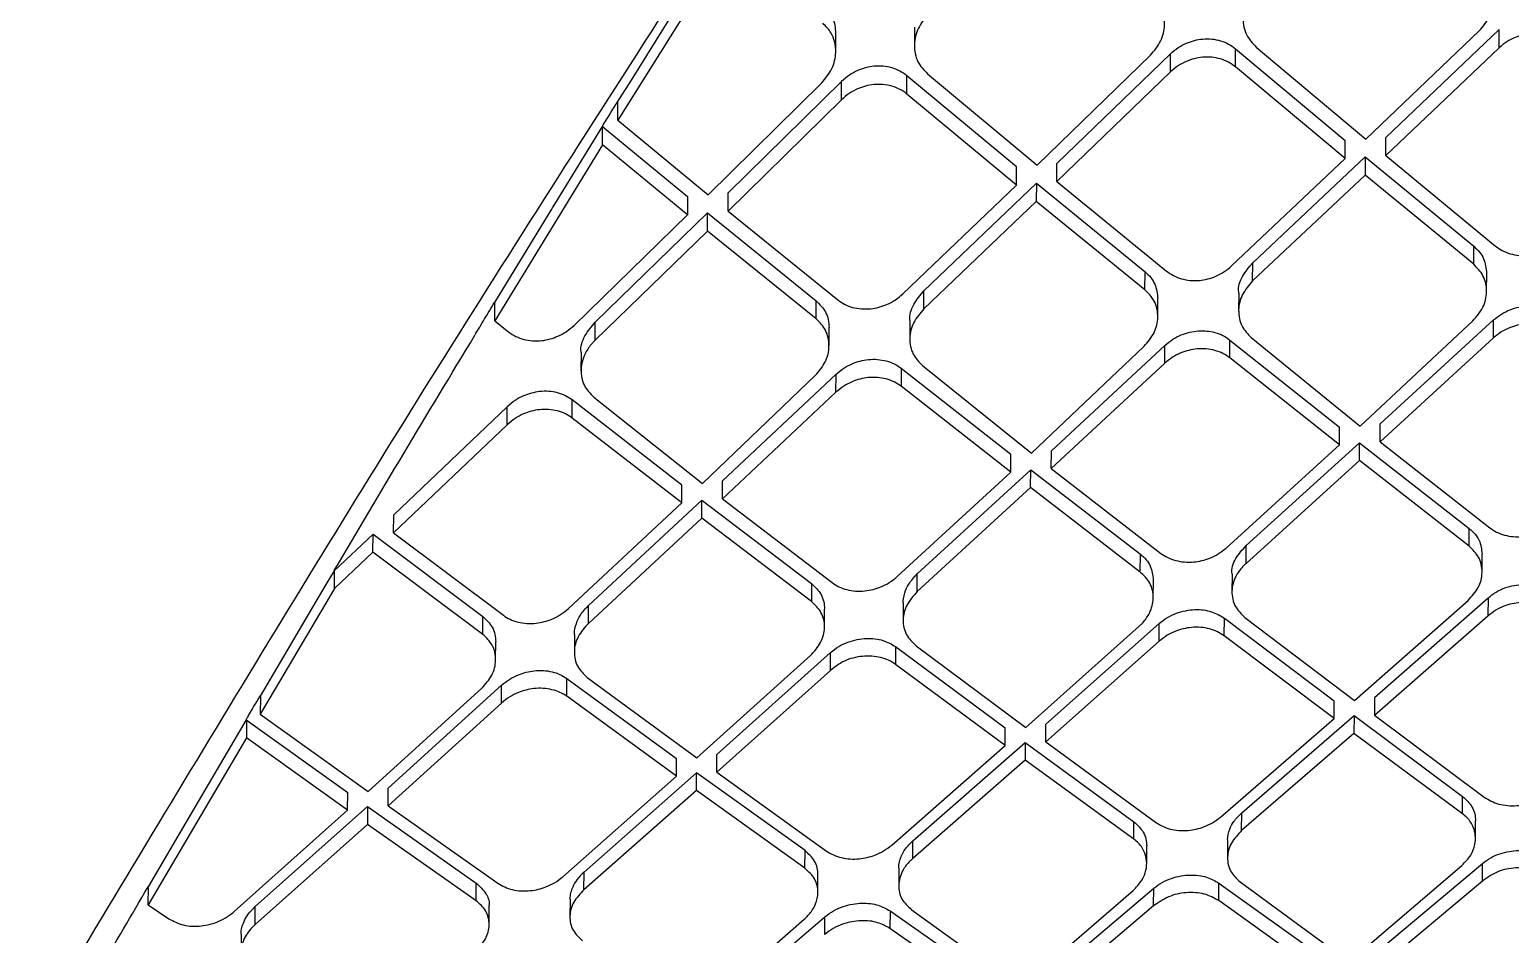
# Model space of a CAD drawing. Extents: x 943 to 1030, y 781 to 934.
# Drawn here: x 1005.079 to 1006.687, y 878.779 to 879.762 of the extents above; entities that cross this region are included whole.
import ezdxf

# ---------------------------------------------------------------- set-up
doc = ezdxf.new("R2010")
doc.units = 0
doc.header["$MEASUREMENT"] = 0
doc.layers.add('1', color=4, linetype='Continuous')

# ---------------------------------------------------------------- blocks, each defined once
blk = doc.blocks.new('AIRA')
at = {"layer": '1', "color": 3, "linetype": 'Continuous', "lineweight": 25}
for p, q in [((62.6167, 76.6195), (62.5405, 76.498)), ((62.5533, 76.5385), (62.6006, 76.6141)), ((62.7771, 76.5726), (62.7772, 76.5926)), ((62.8626, 76.5989), (62.8625, 76.579)), ((63.3528, 76.4775), (63.476, 76.595)), ((63.3745, 76.4792), (63.4978, 76.5964)), ((63.4977, 76.5766), (63.4977, 76.5963)), ((63.0174, 76.451), (63.1407, 76.5701)), ((63.1406, 76.5503), (63.1407, 76.5701)), ((63.2113, 76.5558), (63.2114, 76.5756)), ((63.2114, 76.5756), (63.3305, 76.4759)), ((63.2337, 76.5774), (63.3528, 76.4775)), ((63.4977, 76.5766), (63.3744, 76.4595)), ((62.9957, 76.4491), (63.1189, 76.5685)), ((63.3304, 76.4562), (63.2113, 76.5558)), ((62.5482, 76.5302), (62.5533, 76.5385)), ((62.6385, 76.417), (62.7618, 76.5383)), ((62.7835, 76.54), (62.6603, 76.4191)), ((62.7835, 76.5202), (62.7835, 76.54)), ((62.8542, 76.5264), (62.8543, 76.5463)), ((62.9734, 76.4473), (62.8543, 76.5463)), ((62.8766, 76.5484), (62.9957, 76.4491)), ((63.1406, 76.5503), (63.0173, 76.4313)), ((62.5406, 76.5181), (62.5481, 76.5302)), ((62.9733, 76.4275), (62.8542, 76.5264)), ((62.5405, 76.498), (62.5406, 76.518)), ((62.7835, 76.5202), (62.6602, 76.3993)), ((62.4719, 76.4067), (62.5239, 76.491)), ((62.5237, 76.4911), (62.6162, 76.4149)), ((62.5237, 76.4711), (62.5238, 76.491)), ((62.5405, 76.498), (62.6385, 76.417)), ((63.3304, 76.4562), (63.3305, 76.4759)), ((63.3744, 76.4595), (63.3745, 76.4792)), ((62.5237, 76.4711), (62.4068, 76.28)), ((62.6162, 76.3951), (62.5237, 76.4711)), ((63.23, 76.3429), (63.3521, 76.458)), ((63.3521, 76.4579), (63.352, 76.4383)), ((63.3521, 76.458), (63.4701, 76.361)), ((63.3744, 76.4595), (63.4935, 76.3613)), ((62.9733, 76.4275), (62.9734, 76.4473)), ((63.0173, 76.4313), (63.0174, 76.451)), ((63.2071, 76.3397), (63.3304, 76.4562)), ((62.85, 76.3093), (62.9733, 76.4275)), ((62.8729, 76.3127), (62.995, 76.4295)), ((62.995, 76.4295), (62.9949, 76.4098)), ((62.995, 76.4295), (63.113, 76.3334)), ((63.0173, 76.4313), (63.1364, 76.334)), ((63.352, 76.4383), (63.2299, 76.3233)), ((63.47, 76.3414), (63.352, 76.4383)), ((62.6162, 76.4149), (62.6162, 76.3951)), ((62.6602, 76.3993), (62.6603, 76.4191)), ((62.9949, 76.4098), (62.8728, 76.293)), ((63.1129, 76.3138), (62.9949, 76.4098)), ((62.4459, 76.3641), (62.4687, 76.4014)), ((62.4687, 76.4014), (62.4696, 76.4028)), ((62.4696, 76.4028), (62.4719, 76.4066)), ((62.4929, 76.275), (62.6162, 76.3951)), ((62.5158, 76.2787), (62.6379, 76.3972)), ((62.6378, 76.3774), (62.6379, 76.3972)), ((62.6379, 76.3972), (62.7558, 76.3019)), ((62.6602, 76.3993), (62.7793, 76.3028)), ((62.6378, 76.3774), (62.5157, 76.259)), ((62.7557, 76.2823), (62.6378, 76.3774)), ((62.4069, 76.2998), (62.4459, 76.3641)), ((63.47, 76.3414), (63.4701, 76.361)), ((63.1129, 76.3138), (63.113, 76.3334)), ((63.2299, 76.3233), (63.23, 76.3429)), ((63.484, 76.3122), (63.4841, 76.3317)), ((62.8728, 76.293), (62.8729, 76.3127)), ((62.4068, 76.28), (62.4069, 76.2998)), ((62.7557, 76.2823), (62.7558, 76.3019)), ((63.1269, 76.2846), (63.127, 76.3042)), ((63.2148, 76.3102), (63.2147, 76.2907)), ((63.3684, 76.1681), (63.4916, 76.281)), ((63.4915, 76.2615), (63.4916, 76.281)), ((62.4068, 76.28), (62.4221, 76.2678)), ((62.5157, 76.259), (62.5158, 76.2787)), ((62.7698, 76.2532), (62.7699, 76.2728)), ((62.8577, 76.2798), (62.8576, 76.2602)), ((63.3467, 76.1657), (63.4691, 76.2802)), ((62.9896, 76.1364), (63.112, 76.2524)), ((63.0113, 76.139), (63.1345, 76.2534)), ((63.1344, 76.2339), (63.1345, 76.2534)), ((63.2052, 76.2397), (63.2053, 76.2592)), ((63.2053, 76.2592), (63.3244, 76.1647)), ((63.2284, 76.2619), (63.3467, 76.1657)), ((63.4915, 76.2615), (63.3683, 76.1487)), ((62.5005, 76.2455), (62.5004, 76.2259)), ((63.1344, 76.2339), (63.0112, 76.1195)), ((63.3243, 76.1453), (63.2052, 76.2397)), ((62.6324, 76.1032), (62.7549, 76.2207)), ((62.6542, 76.1061), (62.7774, 76.222)), ((62.7773, 76.2024), (62.7774, 76.222)), ((62.8481, 76.2285), (62.9673, 76.1351)), ((62.8481, 76.2285), (62.8481, 76.209)), ((62.8713, 76.2315), (62.9896, 76.1364)), ((62.7773, 76.2024), (62.6541, 76.0866)), ((62.9672, 76.1157), (62.8481, 76.209)), ((62.4203, 76.1868), (62.297, 76.0694)), ((62.4202, 76.1672), (62.4203, 76.1868)), ((62.4909, 76.1744), (62.491, 76.1941)), ((62.6101, 76.1017), (62.491, 76.1941)), ((62.5142, 76.1972), (62.6324, 76.1032)), ((62.61, 76.0822), (62.4909, 76.1744)), ((63.3683, 76.1487), (63.3684, 76.1681)), ((62.4202, 76.1672), (62.2969, 76.0499)), ((63.3243, 76.1453), (63.3244, 76.1647)), ((63.0112, 76.1195), (63.0113, 76.139)), ((63.2011, 76.0333), (63.3243, 76.1453)), ((63.2228, 76.036), (63.346, 76.1477)), ((63.3459, 76.1283), (63.346, 76.1476)), ((63.346, 76.1477), (63.4651, 76.0546)), ((63.3683, 76.1487), (63.4874, 76.0553)), ((62.9672, 76.1157), (62.9673, 76.1351)), ((63.3459, 76.1283), (63.2227, 76.0166)), ((63.465, 76.0353), (63.3459, 76.1283)), ((62.6541, 76.0866), (62.6542, 76.1061)), ((62.8439, 76.0023), (62.9672, 76.1157)), ((62.8657, 76.0053), (62.9889, 76.1183)), ((62.9888, 76.0989), (62.9889, 76.1183)), ((62.9889, 76.1183), (63.108, 76.0265)), ((63.0112, 76.1195), (63.1303, 76.0274)), ((62.61, 76.0822), (62.6101, 76.1017)), ((62.9888, 76.0989), (62.8656, 75.9859)), ((63.1079, 76.0072), (62.9888, 76.0989)), ((62.4868, 75.9675), (62.6101, 76.0822)), ((62.5085, 75.9708), (62.6318, 76.0851)), ((62.6317, 76.0657), (62.6318, 76.0851)), ((62.6318, 76.0851), (62.7509, 75.9946)), ((62.6541, 76.0866), (62.7732, 75.9957)), ((62.2969, 76.0499), (62.297, 76.0694)), ((62.6317, 76.0657), (62.5084, 75.9514)), ((62.7508, 75.9752), (62.6317, 76.0657)), ((62.2324, 76.0085), (62.2746, 76.0483)), ((62.2745, 76.0287), (62.2746, 76.0483)), ((62.2746, 76.0483), (62.3938, 75.9589)), ((62.2969, 76.0499), (62.4161, 75.9602)), ((63.465, 76.0353), (63.4651, 76.0546)), ((62.2745, 76.0287), (62.2327, 75.9894)), ((62.3937, 75.9395), (62.2745, 76.0287)), ((63.1079, 76.0072), (63.108, 76.0265)), ((63.2227, 76.0166), (63.2228, 76.036)), ((63.4791, 76.0074), (63.4792, 76.0267)), ((62.2238, 75.9937), (62.2326, 76.0085)), ((62.2327, 75.9894), (62.2328, 76.0088)), ((62.1523, 75.8725), (62.2238, 75.9936)), ((62.7509, 75.9946), (62.7508, 75.9752)), ((62.8656, 75.9859), (62.8657, 76.0053)), ((63.122, 75.9795), (63.1221, 75.9988)), ((63.2075, 76.0048), (63.2074, 75.9854)), ((62.2327, 75.9894), (62.1521, 75.853)), ((63.3406, 75.8678), (63.4639, 75.9764)), ((63.3624, 75.8708), (63.4856, 75.9791)), ((63.4856, 75.9791), (63.4855, 75.9598)), ((62.3937, 75.9395), (62.3938, 75.9589)), ((62.5084, 75.9514), (62.5085, 75.9708)), ((62.7649, 75.9477), (62.765, 75.967)), ((62.8504, 75.9739), (62.8503, 75.9546)), ((63.3623, 75.8516), (63.4855, 75.9598)), ((62.9835, 75.8385), (63.1067, 75.9484)), ((63.0053, 75.8418), (63.1285, 75.9513)), ((63.1284, 75.932), (63.1285, 75.9513)), ((63.1991, 75.9378), (63.1992, 75.9571)), ((63.1992, 75.9571), (63.3183, 75.8674)), ((63.2215, 75.9578), (63.3406, 75.8678)), ((62.4077, 75.9121), (62.4078, 75.9315)), ((62.4933, 75.9393), (62.4932, 75.9199)), ((62.8644, 75.9271), (62.9835, 75.8385)), ((63.1284, 75.932), (63.0052, 75.8226)), ((63.3183, 75.8482), (63.1991, 75.9378)), ((62.6264, 75.8055), (62.7496, 75.9164)), ((62.6481, 75.809), (62.7714, 75.9197)), ((62.7713, 75.9003), (62.7714, 75.9196)), ((62.8421, 75.9262), (62.842, 75.9069)), ((62.8421, 75.9262), (62.9612, 75.838)), ((62.7713, 75.9003), (62.648, 75.7898)), ((62.9611, 75.8187), (62.842, 75.9069)), ((62.2693, 75.7687), (62.3925, 75.8808)), ((62.291, 75.7726), (62.4142, 75.8843)), ((62.4141, 75.8649), (62.4142, 75.8842)), ((62.4849, 75.8722), (62.485, 75.8915)), ((62.485, 75.8916), (62.6041, 75.8047)), ((62.5072, 75.8926), (62.6264, 75.8055)), ((62.1522, 75.8724), (62.1521, 75.853)), ((62.4141, 75.8649), (62.2909, 75.7533)), ((62.604, 75.7855), (62.4849, 75.8722)), ((63.3183, 75.8482), (63.3183, 75.8674)), ((63.3624, 75.8708), (63.3623, 75.8516)), ((62.0717, 75.7353), (62.1371, 75.8467)), ((62.1368, 75.8467), (62.247, 75.7678)), ((62.137, 75.8466), (62.137, 75.8272)), ((62.1521, 75.853), (62.2693, 75.7687)), ((63.195, 75.7411), (63.3183, 75.8482)), ((63.218, 75.7455), (63.34, 75.8512)), ((63.34, 75.8512), (63.3399, 75.832)), ((63.34, 75.8512), (63.458, 75.7635)), ((63.3623, 75.8516), (63.4814, 75.7627)), ((62.9611, 75.8187), (62.9612, 75.838)), ((63.0052, 75.8226), (63.0052, 75.8418)), ((63.3399, 75.832), (63.2179, 75.7263)), ((63.4579, 75.7444), (63.3399, 75.832)), ((62.137, 75.8272), (62.0305, 75.6459)), ((62.2469, 75.7485), (62.137, 75.8272)), ((62.8379, 75.7106), (62.9611, 75.8187)), ((62.8608, 75.7153), (62.9829, 75.8221)), ((62.9829, 75.822), (62.9828, 75.8029)), ((62.9829, 75.8221), (63.1009, 75.736)), ((63.0052, 75.8226), (63.1243, 75.7354)), ((62.604, 75.7855), (62.6041, 75.8047)), ((62.648, 75.7898), (62.6481, 75.809)), ((62.9828, 75.8029), (62.8608, 75.6961)), ((63.1008, 75.7169), (62.9828, 75.8029)), ((62.4808, 75.6763), (62.604, 75.7855)), ((62.6257, 75.7891), (62.5037, 75.6813)), ((62.7438, 75.7046), (62.6257, 75.7891)), ((62.6257, 75.7699), (62.6257, 75.7891)), ((62.648, 75.7898), (62.7672, 75.7041)), ((62.2469, 75.7485), (62.247, 75.7678)), ((62.2909, 75.7533), (62.291, 75.7726)), ((62.6257, 75.7698), (62.5036, 75.6622)), ((62.7437, 75.6854), (62.6257, 75.7698)), ((62.1466, 75.6438), (62.2686, 75.7524)), ((62.2686, 75.7524), (62.2685, 75.7331)), ((62.2686, 75.7524), (62.3866, 75.6694)), ((62.2909, 75.7533), (62.4101, 75.6691)), ((63.4579, 75.7444), (63.458, 75.7635)), ((62.0306, 75.6652), (62.0717, 75.7353)), ((62.1236, 75.6384), (62.2469, 75.7485)), ((63.1008, 75.7169), (63.1009, 75.736)), ((63.2179, 75.7263), (63.218, 75.7455)), ((63.4719, 75.7176), (63.472, 75.7369)), ((62.2685, 75.7331), (62.1465, 75.6245)), ((62.3865, 75.6502), (62.2685, 75.7331)), ((62.7437, 75.6854), (62.7438, 75.7046)), ((62.8607, 75.6961), (62.8608, 75.7153)), ((63.1148, 75.6904), (63.1149, 75.7097)), ((63.2027, 75.7157), (63.2026, 75.6966)), ((62.8456, 75.6855), (62.8455, 75.6664)), ((63.3347, 75.5838), (63.4571, 75.6886)), ((63.3564, 75.5874), (63.4796, 75.6907)), ((63.4795, 75.6716), (63.4796, 75.6907)), ((62.3865, 75.6502), (62.3866, 75.6694)), ((62.5036, 75.6622), (62.5037, 75.6813)), ((62.7577, 75.6593), (62.7578, 75.6785)), ((63.1931, 75.6503), (63.1932, 75.6693)), ((63.1932, 75.6694), (63.3124, 75.5842)), ((63.2163, 75.6706), (63.3347, 75.5838)), ((63.4795, 75.6716), (63.3563, 75.5684)), ((62.0305, 75.6459), (62.0306, 75.6652)), ((62.9776, 75.5556), (63.1, 75.6612)), ((62.9993, 75.5595), (63.1225, 75.6637)), ((63.1224, 75.6446), (63.1225, 75.6637)), ((62.0305, 75.6459), (62.0529, 75.6305)), ((62.1465, 75.6245), (62.1466, 75.6438)), ((62.4006, 75.6244), (62.4007, 75.6435)), ((62.4885, 75.6515), (62.4884, 75.6323)), ((62.8361, 75.6392), (62.836, 75.6201)), ((62.8361, 75.6392), (62.9553, 75.5558)), ((62.8592, 75.6406), (62.9776, 75.5556)), ((63.1224, 75.6446), (62.9992, 75.5405)), ((63.3123, 75.5651), (63.1931, 75.6503)), ((62.6204, 75.5235), (62.7428, 75.63)), ((62.6422, 75.5278), (62.7654, 75.6328)), ((62.7653, 75.6137), (62.7654, 75.6328)), ((62.1313, 75.6138), (62.1312, 75.5947)), ((62.9552, 75.5368), (62.836, 75.6201))]:
    blk.add_line(p, q, dxfattribs=at)
for points, knots in [([(60.7336, 74.1596), (60.7365, 74.1643), (60.7528, 74.1906), (60.7848, 74.2419), (60.8227, 74.3112), (60.8603, 74.3833), (60.8986, 74.4549), (60.9437, 74.5413), (60.9949, 74.6464), (61.0515, 74.7726), (61.1202, 74.9204), (61.1911, 75.0782), (61.2679, 75.2534), (61.3508, 75.4448), (61.4393, 75.6519), (61.5308, 75.8669), (61.6251, 76.0859), (61.7237, 76.3124), (61.8145, 76.5199), (61.895, 76.7012), (61.9665, 76.8604), (62.0434, 77.0293), (62.12, 77.1968), (62.1879, 77.344), (62.2294, 77.4303), (62.2474, 77.4677)], [0, 0, 0, 0, 0.009738, 0.054602, 0.100033, 0.132056, 0.170263, 0.205637, 0.248795, 0.300159, 0.346151, 0.397485, 0.446642, 0.498592, 0.555879, 0.611205, 0.664279, 0.721091, 0.779345, 0.816197, 0.852883, 0.894557, 0.93795, 0.973138, 1, 1, 1, 1]), ([(62.2616, 77.462), (62.1966, 77.3238), (62.0665, 77.0471), (61.88, 76.635), (61.7012, 76.2271), (61.529, 75.8288), (61.3872, 75.4934), (61.2694, 75.2222), (61.1764, 75.0091), (61.0845, 74.8138), (60.9965, 74.6225), (60.8998, 74.4448), (60.8123, 74.2851), (60.7601, 74.2015), (60.7339, 74.1596)], [0, 0, 0, 0, 0.099304, 0.198802, 0.298385, 0.398317, 0.498406, 0.560917, 0.623789, 0.687365, 0.750255, 0.83339, 0.916532, 1, 1, 1, 1]), ([(63.476, 76.595), (63.4802, 76.5999), (63.4884, 76.6098), (63.4921, 76.6258), (63.4905, 76.6388), (63.4862, 76.6501), (63.4805, 76.6558), (63.4773, 76.6592)], [0, 0, 0, 0, 0.249258, 0.498109, 0.667591, 0.807707, 1, 1, 1, 1]), ([(63.2349, 76.6419), (63.2308, 76.637), (63.2225, 76.6271), (63.219, 76.6115), (63.2201, 76.5993), (63.2238, 76.588), (63.2298, 76.5815), (63.2337, 76.5774)], [0, 0, 0, 0, 0.248173, 0.498563, 0.639651, 0.770277, 1, 1, 1, 1]), ([(61.0518, 74.1437), (61.0792, 74.1803), (61.1345, 74.2538), (61.2302, 74.3956), (61.3338, 74.5575), (61.4459, 74.739), (61.5655, 74.937), (61.7148, 75.1871), (61.8974, 75.4945), (62.1175, 75.8603), (62.3504, 76.241), (62.517, 76.5006), (62.6004, 76.6306)], [0, 0, 0, 0, 0.080977, 0.162706, 0.245456, 0.32577, 0.407713, 0.491267, 0.616464, 0.743326, 0.871464, 1, 1, 1, 1]), ([(62.7631, 76.6233), (62.7653, 76.6212), (62.7697, 76.6169), (62.7756, 76.6069), (62.7765, 76.5982), (62.777, 76.5926)], [0, 0, 0, 0, 0.257433, 0.513306, 1, 1, 1, 1]), ([(63.1189, 76.5685), (63.1231, 76.5735), (63.1314, 76.5834), (63.1349, 76.5992), (63.1336, 76.6118), (63.1296, 76.6232), (63.1237, 76.6293), (63.1202, 76.6331)], [0, 0, 0, 0, 0.249164, 0.498371, 0.652255, 0.787148, 1, 1, 1, 1]), ([(62.7618, 76.5383), (62.766, 76.5434), (62.7742, 76.5535), (62.7778, 76.5696), (62.7764, 76.5827), (62.7721, 76.5941), (62.7664, 76.5999), (62.763, 76.6033)], [0, 0, 0, 0, 0.249804, 0.498539, 0.66535, 0.804456, 1, 1, 1, 1]), ([(62.8778, 76.6133), (62.8737, 76.6083), (62.8654, 76.5983), (62.8619, 76.5826), (62.863, 76.5704), (62.8667, 76.559), (62.8727, 76.5525), (62.8766, 76.5484)], [0, 0, 0, 0, 0.248306, 0.498837, 0.639343, 0.769712, 1, 1, 1, 1]), ([(63.1407, 76.5701), (63.1433, 76.5724), (63.1485, 76.5769), (63.1602, 76.5831), (63.1729, 76.5864), (63.1856, 76.5864), (63.1952, 76.5845), (63.2041, 76.581), (63.2089, 76.5774), (63.2114, 76.5756)], [0, 0, 0, 0, 0.139127, 0.268701, 0.499152, 0.623937, 0.748629, 0.873797, 1, 1, 1, 1]), ([(63.5684, 76.5814), (63.5682, 76.5816), (63.5678, 76.5821), (63.5664, 76.5833), (63.5616, 76.5866), (63.5535, 76.5901), (63.5427, 76.5924), (63.53, 76.5925), (63.5172, 76.5893), (63.5055, 76.5833), (63.5003, 76.5789), (63.4977, 76.5766)], [0, 0, 0, 0, 0.009812, 0.025576, 0.075767, 0.251609, 0.376054, 0.502002, 0.733155, 0.862124, 1, 1, 1, 1]), ([(62.8543, 76.5463), (62.8518, 76.5481), (62.8469, 76.5517), (62.838, 76.5551), (62.8285, 76.5569), (62.8158, 76.5568), (62.8031, 76.5533), (62.7914, 76.547), (62.7862, 76.5424), (62.7835, 76.5401)], [0, 0, 0, 0, 0.126059, 0.251215, 0.376069, 0.501231, 0.7304, 0.860153, 1, 1, 1, 1]), ([(63.2113, 76.5558), (63.2088, 76.5576), (63.2039, 76.5612), (63.195, 76.5647), (63.1855, 76.5666), (63.1728, 76.5666), (63.1601, 76.5632), (63.1484, 76.5571), (63.1432, 76.5526), (63.1406, 76.5503)], [0, 0, 0, 0, 0.126589, 0.25199, 0.376762, 0.501473, 0.731694, 0.861094, 1, 1, 1, 1]), ([(62.8542, 76.5264), (62.8541, 76.5265), (62.854, 76.5267), (62.8534, 76.5272), (62.8514, 76.5287), (62.8465, 76.5318), (62.8385, 76.5352), (62.8284, 76.537), (62.8157, 76.5369), (62.803, 76.5334), (62.7914, 76.5271), (62.7861, 76.5225), (62.7834, 76.5202)], [0, 0, 0, 0, 0.003568, 0.009887, 0.031036, 0.107674, 0.251158, 0.37516, 0.501397, 0.730507, 0.860212, 1, 1, 1, 1]), ([(62.5236, 76.4912), (62.5264, 76.4957), (62.5319, 76.5047), (62.5375, 76.5137), (62.5403, 76.5182)], [0, 0, 0, 0, 0.500015, 1, 1, 1, 1]), ([(63.4701, 76.361), (63.4722, 76.359), (63.4766, 76.3549), (63.4825, 76.3454), (63.4834, 76.3371), (63.484, 76.3317)], [0, 0, 0, 0, 0.257152, 0.511763, 1, 1, 1, 1]), ([(63.4935, 76.3613), (63.4959, 76.3596), (63.5008, 76.3561), (63.5096, 76.3527), (63.5191, 76.3508), (63.5323, 76.3507), (63.5479, 76.3548), (63.5592, 76.3613), (63.5637, 76.3658), (63.5642, 76.3663)], [0, 0, 0, 0, 0.125413, 0.250582, 0.375943, 0.501874, 0.750956, 0.971898, 1, 1, 1, 1]), ([(63.113, 76.3334), (63.1152, 76.3314), (63.1195, 76.3274), (63.1254, 76.3178), (63.1263, 76.3096), (63.1269, 76.3042)], [0, 0, 0, 0, 0.257776, 0.512809, 1, 1, 1, 1]), ([(63.1364, 76.334), (63.1388, 76.3323), (63.1437, 76.3288), (63.1525, 76.3255), (63.162, 76.3237), (63.1748, 76.3237), (63.1875, 76.327), (63.1992, 76.333), (63.2044, 76.3374), (63.2071, 76.3397)], [0, 0, 0, 0, 0.124627, 0.249433, 0.374882, 0.501307, 0.731907, 0.861304, 1, 1, 1, 1]), ([(63.215, 76.3102), (63.2149, 76.3105), (63.2137, 76.3164), (63.218, 76.3287), (63.226, 76.3382), (63.23, 76.3429)], [0, 0, 0, 0, 0.0261615, 0.5138831, 1, 1, 1, 1]), ([(63.4691, 76.2802), (63.4732, 76.2849), (63.4813, 76.2943), (63.4846, 76.3091), (63.4834, 76.3207), (63.4797, 76.3314), (63.4738, 76.3375), (63.47, 76.3414)], [0, 0, 0, 0, 0.248948, 0.498674, 0.639139, 0.769575, 1, 1, 1, 1]), ([(62.8579, 76.2798), (62.8578, 76.2801), (62.8566, 76.2859), (62.8609, 76.2984), (62.8689, 76.3079), (62.8729, 76.3127)], [0, 0, 0, 0, 0.027207, 0.514141, 1, 1, 1, 1]), ([(63.112, 76.2524), (63.1161, 76.2571), (63.1242, 76.2667), (63.1275, 76.2815), (63.1264, 76.293), (63.1227, 76.3038), (63.1167, 76.3099), (63.1129, 76.3138)], [0, 0, 0, 0, 0.249128, 0.498878, 0.638415, 0.768494, 1, 1, 1, 1]), ([(63.2299, 76.3233), (63.2258, 76.3185), (63.2176, 76.3091), (63.2141, 76.2943), (63.2152, 76.2827), (63.2187, 76.272), (63.2246, 76.2658), (63.2284, 76.2619)], [0, 0, 0, 0, 0.24915, 0.498885, 0.637663, 0.767484, 1, 1, 1, 1]), ([(62.385, 76.2644), (62.3886, 76.2703), (62.3957, 76.2821), (62.4029, 76.294), (62.4065, 76.3)], [0, 0, 0, 0, 0.500004, 1, 1, 1, 1]), ([(62.7558, 76.3019), (62.7596, 76.2981), (62.7655, 76.292), (62.7693, 76.2816), (62.7697, 76.2757), (62.7698, 76.2728)], [0, 0, 0, 0, 0.468656, 0.732473, 1, 1, 1, 1]), ([(62.7793, 76.3028), (62.7817, 76.3011), (62.7865, 76.2977), (62.7954, 76.2944), (62.8049, 76.2928), (62.8177, 76.2929), (62.8304, 76.2964), (62.8421, 76.3025), (62.8473, 76.3069), (62.85, 76.3093)], [0, 0, 0, 0, 0.12399, 0.248524, 0.374098, 0.501049, 0.730536, 0.860309, 1, 1, 1, 1]), ([(62.7549, 76.2207), (62.759, 76.2255), (62.7671, 76.2351), (62.7704, 76.25), (62.7692, 76.2615), (62.7656, 76.2723), (62.7596, 76.2784), (62.7558, 76.2823)], [0, 0, 0, 0, 0.249356, 0.499176, 0.637959, 0.767722, 1, 1, 1, 1]), ([(62.8728, 76.293), (62.8687, 76.2882), (62.8605, 76.2787), (62.857, 76.2638), (62.858, 76.2523), (62.8616, 76.2415), (62.8675, 76.2354), (62.8713, 76.2315)], [0, 0, 0, 0, 0.249358, 0.499143, 0.637164, 0.766674, 1, 1, 1, 1]), ([(63.4916, 76.281), (63.4944, 76.2833), (63.4997, 76.2877), (63.5094, 76.2923), (63.5193, 76.2952), (63.5324, 76.2967), (63.5482, 76.2949), (63.5577, 76.2889), (63.5624, 76.286)], [0, 0, 0, 0, 0.140284, 0.275797, 0.406748, 0.533373, 0.773531, 1, 1, 1, 1]), ([(62.4221, 76.2678), (62.4246, 76.2661), (62.4294, 76.2628), (62.4382, 76.2596), (62.4478, 76.258), (62.4605, 76.2583), (62.4732, 76.2619), (62.4849, 76.2681), (62.4902, 76.2727), (62.4929, 76.275)], [0, 0, 0, 0, 0.123477, 0.247763, 0.373381, 0.500657, 0.728973, 0.859186, 1, 1, 1, 1]), ([(62.5007, 76.2456), (62.5007, 76.2459), (62.4995, 76.2518), (62.5038, 76.2643), (62.5118, 76.2739), (62.5158, 76.2787)], [0, 0, 0, 0, 0.028946, 0.514733, 1, 1, 1, 1]), ([(63.1345, 76.2534), (63.1373, 76.2557), (63.1427, 76.2602), (63.1548, 76.2663), (63.1708, 76.2701), (63.1865, 76.2686), (63.1979, 76.2644), (63.2028, 76.2609), (63.2053, 76.2592)], [0, 0, 0, 0, 0.14191, 0.27524, 0.515716, 0.748517, 0.872914, 1, 1, 1, 1]), ([(63.5623, 76.2665), (63.5598, 76.2683), (63.555, 76.2717), (63.5461, 76.2751), (63.5366, 76.2769), (63.524, 76.277), (63.5112, 76.2739), (63.4995, 76.2681), (63.4943, 76.2638), (63.4915, 76.2615)], [0, 0, 0, 0, 0.125916, 0.251185, 0.376203, 0.501366, 0.731006, 0.860627, 1, 1, 1, 1]), ([(62.2322, 76.0087), (62.2573, 76.0511), (62.3076, 76.1358), (62.3592, 76.2214), (62.3851, 76.2643)], [0, 0, 0, 0, 0.499976, 1, 1, 1, 1]), ([(62.5157, 76.259), (62.5152, 76.2584), (62.5137, 76.257), (62.5095, 76.2522), (62.5032, 76.2425), (62.4999, 76.2296), (62.5009, 76.218), (62.5044, 76.2073), (62.5103, 76.2012), (62.5142, 76.1972)], [0, 0, 0, 0, 0.029817, 0.081452, 0.249804, 0.499936, 0.636943, 0.765965, 1, 1, 1, 1]), ([(63.2052, 76.2397), (63.2027, 76.2414), (63.1979, 76.2448), (63.189, 76.2481), (63.1795, 76.2498), (63.1669, 76.2498), (63.1542, 76.2465), (63.1425, 76.2406), (63.1372, 76.2362), (63.1344, 76.2339)], [0, 0, 0, 0, 0.125221, 0.250205, 0.375372, 0.501138, 0.729245, 0.859337, 1, 1, 1, 1]), ([(62.7774, 76.222), (62.7802, 76.2243), (62.7855, 76.2288), (62.7972, 76.2349), (62.8099, 76.2382), (62.8225, 76.2384), (62.8321, 76.2367), (62.8409, 76.2336), (62.8457, 76.2302), (62.8482, 76.2285)], [0, 0, 0, 0, 0.142177, 0.272965, 0.500016, 0.626388, 0.751552, 0.875941, 1, 1, 1, 1]), ([(62.8481, 76.209), (62.8456, 76.2106), (62.8408, 76.214), (62.8319, 76.2172), (62.8224, 76.2188), (62.8098, 76.2186), (62.7971, 76.2153), (62.7854, 76.2092), (62.7801, 76.2048), (62.7773, 76.2024)], [0, 0, 0, 0, 0.12458, 0.249292, 0.374578, 0.500875, 0.727517, 0.858075, 1, 1, 1, 1]), ([(62.491, 76.1941), (62.4886, 76.1957), (62.4837, 76.199), (62.4749, 76.2021), (62.4654, 76.2037), (62.4528, 76.2034), (62.4401, 76.1999), (62.4284, 76.1937), (62.4231, 76.1892), (62.4203, 76.1868)], [0, 0, 0, 0, 0.123909, 0.248324, 0.373712, 0.500531, 0.725674, 0.856738, 1, 1, 1, 1]), ([(62.4909, 76.1744), (62.4885, 76.1761), (62.4837, 76.1794), (62.4748, 76.1825), (62.4653, 76.184), (62.4527, 76.1838), (62.44, 76.1803), (62.4283, 76.1741), (62.423, 76.1696), (62.4202, 76.1672)], [0, 0, 0, 0, 0.123932, 0.248353, 0.373731, 0.500522, 0.725686, 0.856747, 1, 1, 1, 1]), ([(63.4874, 76.0553), (63.4898, 76.0536), (63.4947, 76.0503), (63.5034, 76.0471), (63.5129, 76.0454), (63.5261, 76.0453), (63.5417, 76.0492), (63.553, 76.0555), (63.5576, 76.0598), (63.5582, 76.0603)], [0, 0, 0, 0, 0.124122, 0.248918, 0.374706, 0.501592, 0.750742, 0.968837, 1, 1, 1, 1]), ([(63.4651, 76.0546), (63.4673, 76.0526), (63.4717, 76.0488), (63.4776, 76.0397), (63.4785, 76.0318), (63.4791, 76.0267)], [0, 0, 0, 0, 0.260155, 0.516536, 1, 1, 1, 1]), ([(63.108, 76.0265), (63.1102, 76.0246), (63.1146, 76.0208), (63.1205, 76.0117), (63.1214, 76.0039), (63.1219, 75.9988)], [0, 0, 0, 0, 0.261076, 0.518039, 1, 1, 1, 1]), ([(63.1303, 76.0274), (63.1327, 76.0258), (63.1375, 76.0226), (63.1463, 76.0195), (63.1558, 76.0178), (63.1685, 76.0179), (63.1813, 76.021), (63.193, 76.0268), (63.1983, 76.0311), (63.2011, 76.0333)], [0, 0, 0, 0, 0.123177, 0.247543, 0.37343, 0.501003, 0.729429, 0.859513, 1, 1, 1, 1]), ([(63.2077, 76.0048), (63.2076, 76.005), (63.2064, 76.0105), (63.2107, 76.0224), (63.2188, 76.0314), (63.2228, 76.036)], [0, 0, 0, 0, 0.019671, 0.509988, 1, 1, 1, 1]), ([(63.4639, 75.9764), (63.468, 75.9809), (63.4763, 75.99), (63.4797, 76.0042), (63.4786, 76.0153), (63.4749, 76.0256), (63.4689, 76.0315), (63.4651, 76.0353)], [0, 0, 0, 0, 0.249669, 0.498787, 0.637136, 0.766867, 1, 1, 1, 1]), ([(63.1068, 75.9484), (63.1072, 75.9488), (63.1087, 75.9501), (63.1129, 75.9546), (63.1194, 75.9639), (63.1226, 75.9763), (63.1215, 75.9873), (63.1178, 75.9976), (63.1118, 76.0034), (63.1079, 76.0072)], [0, 0, 0, 0, 0.026857, 0.077648, 0.250598, 0.499463, 0.636584, 0.765781, 1, 1, 1, 1]), ([(63.2227, 76.0166), (63.2226, 76.0166), (63.2225, 76.0165), (63.2222, 76.0162), (63.221, 76.0151), (63.2168, 76.0107), (63.2101, 76.0013), (63.2068, 75.9887), (63.208, 75.9777), (63.2116, 75.9674), (63.2176, 75.9616), (63.2215, 75.9578)], [0, 0, 0, 0, 0.002153, 0.006108, 0.019425, 0.067674, 0.250126, 0.499395, 0.635452, 0.764302, 1, 1, 1, 1]), ([(62.7509, 75.9946), (62.7548, 75.9909), (62.7607, 75.9851), (62.7644, 75.9751), (62.7647, 75.9697), (62.7649, 75.967)], [0, 0, 0, 0, 0.481181, 0.745099, 1, 1, 1, 1]), ([(62.7732, 75.9957), (62.7756, 75.9941), (62.7804, 75.9909), (62.7891, 75.9879), (62.7987, 75.9863), (62.8113, 75.9865), (62.8241, 75.9898), (62.8358, 75.9957), (62.8412, 76), (62.8439, 76.0023)], [0, 0, 0, 0, 0.122404, 0.246475, 0.372562, 0.500788, 0.72741, 0.858028, 1, 1, 1, 1]), ([(62.8505, 75.9739), (62.8505, 75.9741), (62.8503, 75.9755), (62.8508, 75.9792), (62.8521, 75.9858), (62.8564, 75.9954), (62.8623, 76.0017), (62.8657, 76.0053)], [0, 0, 0, 0, 0.021941, 0.125045, 0.322614, 0.614393, 1, 1, 1, 1]), ([(63.4856, 75.9791), (63.4884, 75.9813), (63.4939, 75.9856), (63.5037, 75.9901), (63.5138, 75.9928), (63.5268, 75.9942), (63.5424, 75.9925), (63.5518, 75.9868), (63.5563, 75.9841)], [0, 0, 0, 0, 0.14265, 0.280019, 0.412241, 0.539465, 0.778483, 1, 1, 1, 1]), ([(62.7496, 75.9164), (62.7538, 75.921), (62.762, 75.9302), (62.7655, 75.9445), (62.7644, 75.9554), (62.7607, 75.9657), (62.7547, 75.9715), (62.7508, 75.9752)], [0, 0, 0, 0, 0.250086, 0.49919, 0.635505, 0.764467, 1, 1, 1, 1]), ([(62.8656, 75.9859), (62.8614, 75.9813), (62.8532, 75.9721), (62.8497, 75.9578), (62.8508, 75.9469), (62.8544, 75.9366), (62.8605, 75.9308), (62.8644, 75.9271)], [0, 0, 0, 0, 0.249672, 0.499176, 0.634451, 0.763062, 1, 1, 1, 1]), ([(62.3938, 75.9589), (62.3976, 75.9552), (62.4036, 75.9496), (62.4073, 75.9396), (62.4076, 75.9342), (62.4078, 75.9315)], [0, 0, 0, 0, 0.480356, 0.742026, 1, 1, 1, 1]), ([(62.4161, 75.9602), (62.4184, 75.9587), (62.4232, 75.9555), (62.432, 75.9526), (62.4415, 75.9511), (62.4542, 75.9515), (62.4668, 75.9548), (62.4786, 75.9608), (62.484, 75.9652), (62.4868, 75.9675)], [0, 0, 0, 0, 0.12166, 0.24543, 0.371674, 0.500507, 0.725311, 0.85649, 1, 1, 1, 1]), ([(62.4934, 75.9393), (62.4933, 75.9395), (62.4929, 75.9435), (62.4949, 75.9509), (62.4997, 75.9615), (62.5054, 75.9675), (62.5085, 75.9708)], [0, 0, 0, 0, 0.021722, 0.359867, 0.642377, 1, 1, 1, 1]), ([(63.1285, 75.9513), (63.1313, 75.9536), (63.1369, 75.958), (63.1468, 75.9626), (63.157, 75.9655), (63.1701, 75.9669), (63.1855, 75.9653), (63.1948, 75.9598), (63.1992, 75.9571)], [0, 0, 0, 0, 0.144953, 0.28398, 0.417204, 0.544767, 0.782469, 1, 1, 1, 1]), ([(63.4855, 75.9598), (63.4883, 75.962), (63.4936, 75.9662), (63.5054, 75.9718), (63.5181, 75.9747), (63.5307, 75.9746), (63.5402, 75.9729), (63.549, 75.9697), (63.5538, 75.9665), (63.5562, 75.9648)], [0, 0, 0, 0, 0.141476, 0.271889, 0.498955, 0.625061, 0.750418, 0.875304, 1, 1, 1, 1]), ([(62.5084, 75.9514), (62.5043, 75.9467), (62.496, 75.9375), (62.4926, 75.9232), (62.4937, 75.9123), (62.4973, 75.9021), (62.5033, 75.8963), (62.5072, 75.8926)], [0, 0, 0, 0, 0.249357, 0.499424, 0.633715, 0.761943, 1, 1, 1, 1]), ([(63.1991, 75.9378), (63.1967, 75.9394), (63.1919, 75.9426), (63.1831, 75.9457), (63.1736, 75.9473), (63.161, 75.9473), (63.1484, 75.9442), (63.1366, 75.9386), (63.1312, 75.9343), (63.1284, 75.932)], [0, 0, 0, 0, 0.123839, 0.248398, 0.373971, 0.500845, 0.725447, 0.856552, 1, 1, 1, 1]), ([(62.3925, 75.8808), (62.3966, 75.8854), (62.4049, 75.8946), (62.4083, 75.9089), (62.4072, 75.9198), (62.4036, 75.93), (62.3976, 75.9358), (62.3937, 75.9395)], [0, 0, 0, 0, 0.249836, 0.499426, 0.634868, 0.763488, 1, 1, 1, 1]), ([(62.7713, 75.9197), (62.7742, 75.922), (62.7799, 75.9265), (62.79, 75.9312), (62.8002, 75.9341), (62.8133, 75.9356), (62.8286, 75.9341), (62.8377, 75.9288), (62.8421, 75.9262)], [0, 0, 0, 0, 0.147132, 0.287727, 0.4219, 0.549785, 0.786245, 1, 1, 1, 1]), ([(62.842, 75.9069), (62.8396, 75.9085), (62.8347, 75.9116), (62.826, 75.9146), (62.8163, 75.9161), (62.8061, 75.9159), (62.796, 75.9141), (62.7835, 75.9099), (62.7761, 75.9041), (62.7713, 75.9003)], [0, 0, 0, 0, 0.123877, 0.248443, 0.374008, 0.50468, 0.635032, 0.761088, 1, 1, 1, 1]), ([(62.4142, 75.8843), (62.4171, 75.8866), (62.4226, 75.8911), (62.4345, 75.8969), (62.4471, 75.9002), (62.4596, 75.9005), (62.4691, 75.8991), (62.4778, 75.8962), (62.4826, 75.8931), (62.485, 75.8916)], [0, 0, 0, 0, 0.14777, 0.280693, 0.501397, 0.629344, 0.754892, 0.878338, 1, 1, 1, 1]), ([(62.4849, 75.8722), (62.4825, 75.8737), (62.4777, 75.8768), (62.4689, 75.8797), (62.4594, 75.8811), (62.4469, 75.8808), (62.4344, 75.8775), (62.4225, 75.8717), (62.417, 75.8673), (62.4141, 75.8649)], [0, 0, 0, 0, 0.122304, 0.246263, 0.372194, 0.500397, 0.719853, 0.852416, 1, 1, 1, 1]), ([(62.1384, 75.8495), (62.1398, 75.852), (62.1427, 75.8569), (62.1456, 75.8619), (62.1471, 75.8643)], [0, 0, 0, 0, 0.499995, 1, 1, 1, 1]), ([(62.1471, 75.8644), (62.1479, 75.8657), (62.1495, 75.8685), (62.1511, 75.8712), (62.1519, 75.8726)], [0, 0, 0, 0, 0.499997, 1, 1, 1, 1]), ([(62.1367, 75.8468), (62.137, 75.8473), (62.1375, 75.8482), (62.1381, 75.8491), (62.1383, 75.8495)], [0, 0, 0, 0, 0.499999, 1, 1, 1, 1]), ([(63.4814, 75.7627), (63.4865, 75.7598), (63.4941, 75.7554), (63.5068, 75.7533), (63.5167, 75.7532), (63.5271, 75.7548), (63.5377, 75.7583), (63.5463, 75.7628), (63.5506, 75.7664), (63.5521, 75.7677)], [0, 0, 0, 0, 0.245677, 0.371926, 0.499867, 0.622554, 0.770387, 0.921277, 1, 1, 1, 1]), ([(63.458, 75.7635), (63.4618, 75.7599), (63.4677, 75.7544), (63.4715, 75.7448), (63.4718, 75.7396), (63.472, 75.7369)], [0, 0, 0, 0, 0.47792, 0.739173, 1, 1, 1, 1]), ([(63.1009, 75.736), (63.1047, 75.7324), (63.1107, 75.7269), (63.1144, 75.7174), (63.1147, 75.7122), (63.1149, 75.7097)], [0, 0, 0, 0, 0.481649, 0.742226, 1, 1, 1, 1]), ([(63.1243, 75.7354), (63.1293, 75.7325), (63.137, 75.7282), (63.1497, 75.7263), (63.1622, 75.7263), (63.1749, 75.7293), (63.1868, 75.7347), (63.1922, 75.7389), (63.195, 75.7411)], [0, 0, 0, 0, 0.244425, 0.371, 0.50018, 0.724821, 0.856181, 1, 1, 1, 1]), ([(63.2028, 75.7157), (63.2028, 75.716), (63.2024, 75.72), (63.2044, 75.7271), (63.2094, 75.7371), (63.2149, 75.7425), (63.218, 75.7455)], [0, 0, 0, 0, 0.027628, 0.379303, 0.656209, 1, 1, 1, 1]), ([(63.4571, 75.6886), (63.4606, 75.6922), (63.4673, 75.699), (63.4717, 75.7106), (63.4723, 75.7208), (63.4697, 75.7308), (63.4648, 75.7393), (63.4596, 75.7431), (63.4579, 75.7444)], [0, 0, 0, 0, 0.213576, 0.401913, 0.564955, 0.702662, 0.901439, 1, 1, 1, 1]), ([(63.2179, 75.7263), (63.2137, 75.722), (63.2055, 75.7133), (63.2021, 75.6998), (63.2031, 75.6895), (63.2066, 75.6797), (63.2125, 75.6742), (63.2164, 75.6706)], [0, 0, 0, 0, 0.249719, 0.499151, 0.632688, 0.760764, 1, 1, 1, 1]), ([(62.7578, 75.6785), (62.7576, 75.681), (62.7573, 75.6861), (62.7536, 75.6956), (62.7476, 75.701), (62.7438, 75.7046)], [0, 0, 0, 0, 0.253104, 0.513413, 1, 1, 1, 1]), ([(62.7672, 75.7041), (62.7696, 75.7026), (62.7745, 75.6996), (62.7833, 75.6968), (62.7928, 75.6953), (62.8051, 75.6955), (62.8177, 75.6986), (62.8295, 75.7041), (62.835, 75.7084), (62.8379, 75.7106)], [0, 0, 0, 0, 0.124828, 0.249767, 0.375015, 0.500596, 0.721554, 0.853679, 1, 1, 1, 1]), ([(62.8457, 75.6855), (62.8457, 75.6858), (62.8452, 75.69), (62.8475, 75.6974), (62.8527, 75.7073), (62.858, 75.7125), (62.8608, 75.7153)], [0, 0, 0, 0, 0.026197, 0.405249, 0.675837, 1, 1, 1, 1]), ([(63.1, 75.6612), (63.1035, 75.6648), (63.1101, 75.6716), (63.1145, 75.683), (63.1152, 75.6931), (63.1128, 75.7031), (63.1079, 75.7118), (63.1026, 75.7156), (63.1008, 75.7169)], [0, 0, 0, 0, 0.210151, 0.395998, 0.557497, 0.694629, 0.895226, 1, 1, 1, 1]), ([(63.4796, 75.6907), (63.4825, 75.6929), (63.4881, 75.6971), (63.4982, 75.7014), (63.5085, 75.704), (63.5216, 75.7052), (63.5368, 75.7034), (63.546, 75.6981), (63.5503, 75.6956)], [0, 0, 0, 0, 0.146292, 0.286396, 0.420382, 0.548332, 0.785443, 1, 1, 1, 1]), ([(62.7428, 75.63), (62.7456, 75.6328), (62.7508, 75.6379), (62.7561, 75.6478), (62.7582, 75.6576), (62.7572, 75.6668), (62.7536, 75.6764), (62.7476, 75.6819), (62.7437, 75.6854)], [0, 0, 0, 0, 0.165221, 0.303761, 0.500081, 0.633304, 0.761114, 1, 1, 1, 1]), ([(62.8607, 75.6961), (62.8579, 75.6934), (62.8536, 75.6892), (62.8477, 75.6795), (62.8449, 75.6696), (62.846, 75.6593), (62.8494, 75.6497), (62.8554, 75.6442), (62.8592, 75.6406)], [0, 0, 0, 0, 0.16232, 0.250233, 0.499804, 0.631995, 0.759503, 1, 1, 1, 1]), ([(63.5502, 75.6765), (63.5453, 75.6793), (63.5352, 75.685), (63.5156, 75.6867), (63.4954, 75.6828), (63.4848, 75.6754), (63.4795, 75.6716)], [0, 0, 0, 0, 0.242262, 0.488911, 0.741124, 1, 1, 1, 1]), ([(62.3866, 75.6694), (62.3905, 75.6658), (62.3976, 75.6591), (62.4014, 75.6493), (62.4004, 75.6443), (62.4003, 75.6435)], [0, 0, 0, 0, 0.502236, 0.929034, 1, 1, 1, 1]), ([(62.4101, 75.6691), (62.415, 75.6664), (62.4226, 75.6623), (62.4353, 75.6606), (62.4478, 75.6609), (62.4604, 75.6641), (62.4723, 75.6696), (62.4778, 75.674), (62.4808, 75.6763)], [0, 0, 0, 0, 0.241793, 0.368911, 0.499839, 0.717161, 0.850479, 1, 1, 1, 1]), ([(62.5037, 75.6813), (62.501, 75.6787), (62.4959, 75.6736), (62.4905, 75.6638), (62.4881, 75.6563), (62.4885, 75.6518), (62.4886, 75.6515)], [0, 0, 0, 0, 0.306357, 0.570371, 0.970014, 1, 1, 1, 1]), ([(63.1225, 75.6637), (63.1254, 75.6659), (63.1312, 75.6703), (63.1415, 75.6747), (63.1519, 75.6774), (63.165, 75.6786), (63.18, 75.6769), (63.189, 75.6718), (63.1932, 75.6694)], [0, 0, 0, 0, 0.149618, 0.292113, 0.427546, 0.555988, 0.791212, 1, 1, 1, 1]), ([(61.9241, 75.4838), (61.9417, 75.5138), (61.9767, 75.5737), (62.0124, 75.6348), (62.0302, 75.6653)], [0, 0, 0, 0, 0.4999724, 1, 1, 1, 1]), ([(62.5036, 75.6622), (62.4995, 75.6578), (62.4913, 75.649), (62.4878, 75.6356), (62.4888, 75.6254), (62.4923, 75.6158), (62.4982, 75.6104), (62.5021, 75.6068)], [0, 0, 0, 0, 0.249598, 0.499426, 0.630829, 0.758126, 1, 1, 1, 1]), ([(63.1931, 75.6503), (63.1881, 75.6531), (63.1805, 75.6573), (63.1677, 75.6592), (63.1546, 75.6592), (63.1379, 75.6554), (63.1276, 75.6482), (63.1224, 75.6446)], [0, 0, 0, 0, 0.245744, 0.372149, 0.500747, 0.749895, 1, 1, 1, 1]), ([(62.0529, 75.6305), (62.0579, 75.6279), (62.0655, 75.6239), (62.0782, 75.6223), (62.0905, 75.6227), (62.103, 75.6259), (62.1149, 75.6316), (62.1206, 75.636), (62.1237, 75.6384)], [0, 0, 0, 0, 0.240882, 0.368218, 0.49972, 0.712565, 0.847046, 1, 1, 1, 1]), ([(62.1314, 75.6138), (62.1314, 75.6141), (62.1309, 75.6186), (62.1334, 75.6262), (62.1388, 75.6361), (62.1439, 75.6411), (62.1466, 75.6438)], [0, 0, 0, 0, 0.025274, 0.43532, 0.698498, 1, 1, 1, 1]), ([(62.3857, 75.595), (62.3898, 75.5994), (62.3979, 75.6082), (62.4012, 75.6216), (62.4001, 75.6318), (62.3965, 75.6413), (62.3905, 75.6467), (62.3865, 75.6502)], [0, 0, 0, 0, 0.249589, 0.499424, 0.631704, 0.7593, 1, 1, 1, 1]), ([(62.7654, 75.6328), (62.7684, 75.6351), (62.7743, 75.6396), (62.7848, 75.6441), (62.7953, 75.6468), (62.8084, 75.648), (62.8232, 75.6464), (62.832, 75.6415), (62.8361, 75.6392)], [0, 0, 0, 0, 0.152991, 0.29791, 0.43481, 0.563751, 0.797063, 1, 1, 1, 1]), ([(62.1465, 75.6245), (62.1424, 75.6201), (62.1341, 75.6113), (62.1307, 75.5979), (62.1317, 75.5878), (62.1351, 75.5782), (62.141, 75.5729), (62.145, 75.5694)], [0, 0, 0, 0, 0.249734, 0.499556, 0.630194, 0.757202, 1, 1, 1, 1]), ([(62.836, 75.6201), (62.8317, 75.6225), (62.8227, 75.6275), (62.8076, 75.629), (62.7945, 75.6276), (62.7841, 75.6249), (62.7739, 75.6203), (62.7682, 75.6159), (62.7653, 75.6137)], [0, 0, 0, 0, 0.210764, 0.446652, 0.57493, 0.709868, 0.851537, 1, 1, 1, 1])]:
    blk.add_open_spline(points, degree=3, knots=knots, dxfattribs=at)

msp = doc.modelspace()

# ---------------------------------------------------------------- block references
at = {"layer": '1'}
msp.add_blockref('AIRA', (943.1775, 803.1658), dxfattribs=at)

doc.saveas('drawing.dxf')
